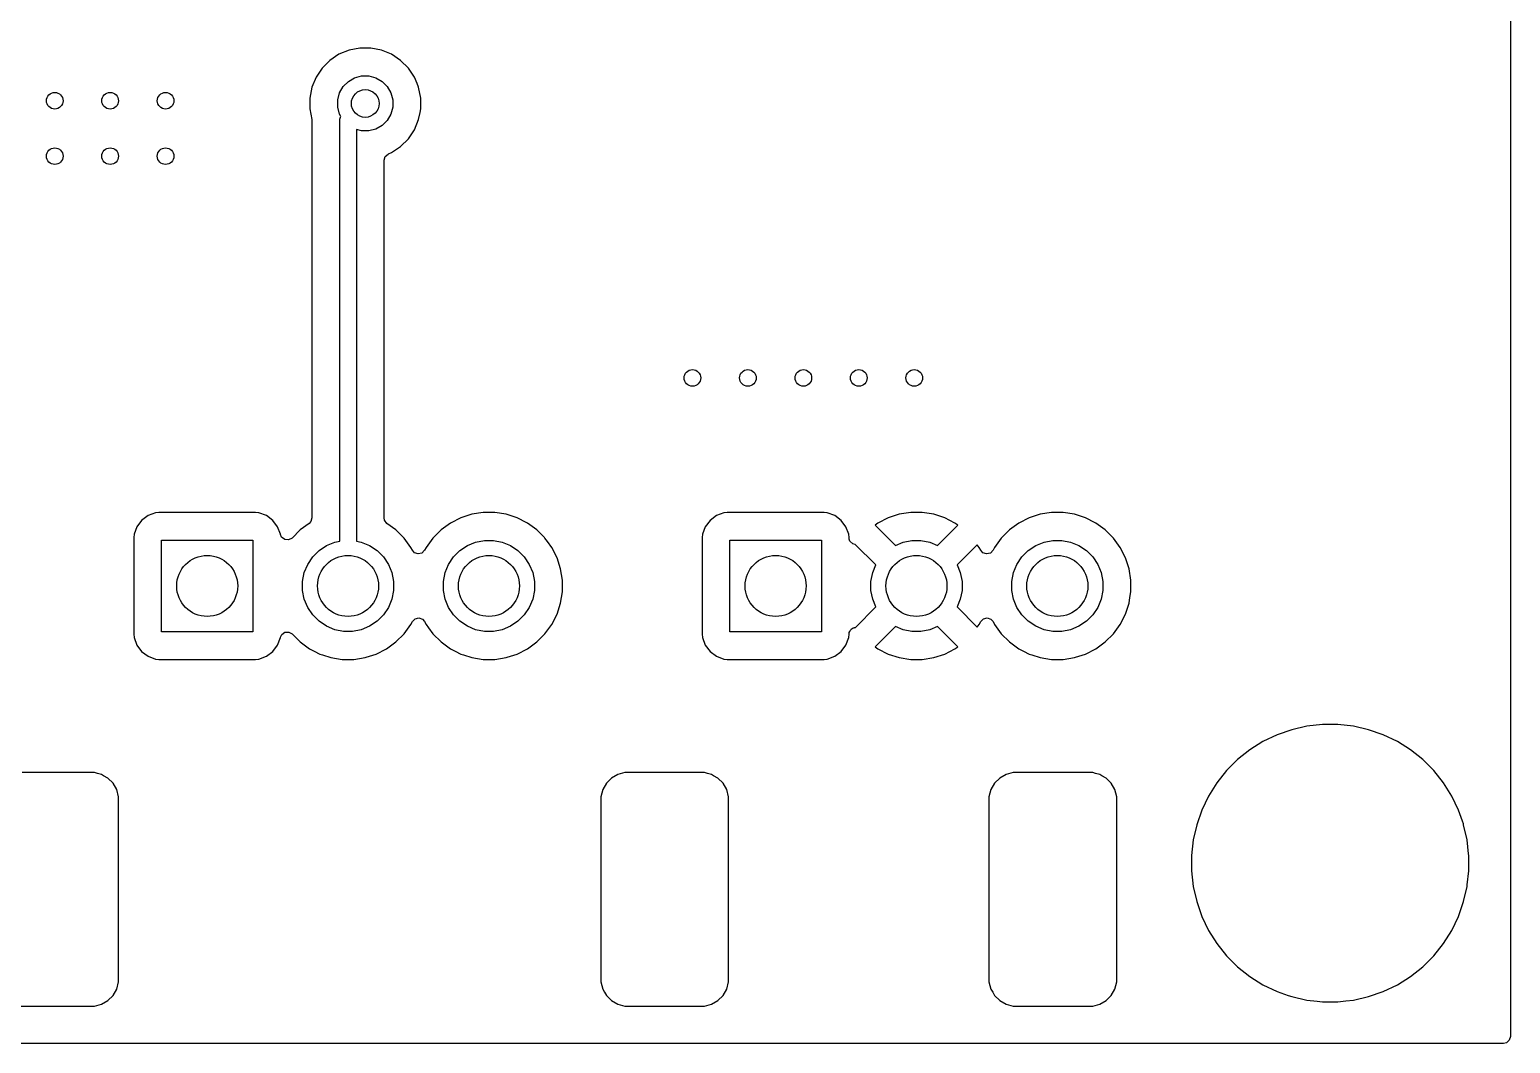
# Model space of a CAD drawing. Extents: x 103 to 241, y -131 to -73.
# Drawn here: x 214.55 to 241.25, y -131.5 to -113.22 of the extents above; entities that cross this region are included whole.
import ezdxf

# ---------------------------------------------------------------- set-up
doc = ezdxf.new("R2010")
doc.units = 0
doc.layers.add('BLACK', color=7, linetype='CONTINUOUS')

msp = doc.modelspace()

# ---------------------------------------------------------------- linework, layer by layer
at = {"layer": 'BLACK', "linetype": 'CONTINUOUS'}
for p, q in [((241.2495, -73.1245), (241.2495, -131.3755)), ((220.126079, -113.663371), (219.962218, -113.77286)), ((220.126092, -113.663364), (220.126079, -113.663371)), ((220.30816, -113.58795), (220.126092, -113.663364)), ((220.30817, -113.587947), (220.30816, -113.58795)), ((220.501457, -113.5495), (220.30817, -113.587947)), ((220.501459, -113.5495), (220.501457, -113.5495)), ((220.698541, -113.5495), (220.501459, -113.5495)), ((220.698543, -113.5495), (220.698541, -113.5495)), ((220.891829, -113.587947), (220.698543, -113.5495)), ((220.891839, -113.58795), (220.891829, -113.587947)), ((221.073907, -113.663364), (220.891839, -113.58795)), ((221.07392, -113.663371), (221.073907, -113.663364)), ((221.237781, -113.77286), (221.07392, -113.663371)), ((219.82286, -113.912218), (219.713371, -114.076079)), ((219.822863, -113.912214), (219.82286, -113.912218)), ((219.962214, -113.772863), (219.822863, -113.912214)), ((219.962218, -113.77286), (219.962214, -113.772863)), ((221.237785, -113.772863), (221.237781, -113.77286)), ((221.377136, -113.912214), (221.237785, -113.772863)), ((221.377139, -113.912218), (221.377136, -113.912214)), ((221.486628, -114.076079), (221.377139, -113.912218)), ((219.637947, -114.25817), (219.5995, -114.451456)), ((219.63795, -114.25816), (219.637947, -114.25817)), ((219.713364, -114.076092), (219.63795, -114.25816)), ((219.713371, -114.076079), (219.713364, -114.076092)), ((220.13806, -114.358658), (220.203323, -114.245619)), ((220.203323, -114.245619), (220.295619, -114.153323)), ((220.295619, -114.153323), (220.408658, -114.08806)), ((220.408658, -114.08806), (220.534737, -114.054278)), ((220.534737, -114.054278), (220.665263, -114.054278)), ((220.665263, -114.054278), (220.791342, -114.08806)), ((220.791342, -114.08806), (220.904381, -114.153323)), ((220.904381, -114.153323), (220.996677, -114.245619)), ((220.996677, -114.245619), (221.06194, -114.358658)), ((221.486635, -114.076092), (221.486628, -114.076079)), ((221.533355, -114.188886), (221.486635, -114.076092)), ((221.562051, -114.258165), (221.533355, -114.188886)), ((221.562051, -114.258169), (221.562051, -114.258165)), ((221.562052, -114.25817), (221.562051, -114.258169)), ((221.6005, -114.451456), (221.562052, -114.25817)), ((219.5995, -114.451456), (219.5995, -114.451459)), ((219.5995, -114.451459), (219.5995, -114.648541)), ((220.104278, -114.484737), (220.13806, -114.358658)), ((220.104278, -114.615263), (220.104278, -114.484737)), ((221.06194, -114.358658), (221.095722, -114.484737)), ((221.095722, -114.484737), (221.095722, -114.615263)), ((221.6005, -114.648543), (221.6005, -114.451456)), ((219.5995, -114.648543), (219.599499, -114.648543)), ((219.599499, -114.648543), (219.637117, -114.837654)), ((219.5995, -114.648541), (219.5995, -114.648543)), ((220.13806, -114.741342), (220.104278, -114.615263)), ((220.162427, -114.783548), (220.13806, -114.741342)), ((220.142882, -114.830736), (220.156677, -114.797433)), ((220.156677, -114.797433), (220.162427, -114.783548)), ((221.06194, -114.741342), (220.996677, -114.854381)), ((221.095722, -114.615263), (221.06194, -114.741342)), ((221.562051, -114.841835), (221.588053, -114.711116)), ((221.588053, -114.711116), (221.6005, -114.648543)), ((219.637117, -114.837654), (219.6395, -114.861846)), ((219.6395, -114.861846), (219.6395, -122.021025)), ((220.14, -114.86), (220.142882, -114.830736)), ((220.14, -122.442724), (220.14, -114.86)), ((220.534737, -115.045722), (220.44, -115.020337)), ((220.44, -115.020337), (220.44, -122.442724)), ((220.665263, -115.045722), (220.534737, -115.045722)), ((220.791342, -115.01194), (220.665263, -115.045722)), ((220.904381, -114.946677), (220.791342, -115.01194)), ((220.996677, -114.854381), (220.904381, -114.946677)), ((221.377139, -115.187782), (221.486632, -115.023914)), ((221.486632, -115.023914), (221.562051, -114.841835)), ((221.073914, -115.436632), (221.237782, -115.327139)), ((221.237782, -115.327139), (221.377139, -115.187782)), ((220.9405, -115.574747), (220.960185, -115.507708)), ((220.9405, -122.021025), (220.9405, -115.574747)), ((220.960185, -115.507708), (221.012989, -115.461953)), ((221.012989, -115.461953), (221.017007, -115.460202)), ((221.017007, -115.460202), (221.073914, -115.436632)), ((216.682664, -121.981206), (216.567455, -122.067452)), ((216.682671, -121.981202), (216.682664, -121.981206)), ((216.817516, -121.930908), (216.682671, -121.981202)), ((216.877123, -121.924501), (216.817516, -121.930908)), ((216.877129, -121.9245), (216.877123, -121.924501)), ((218.622864, -121.9245), (216.877129, -121.9245)), ((218.622873, -121.9245), (218.622864, -121.9245)), ((218.622881, -121.9245), (218.622873, -121.9245)), ((218.622883, -121.924501), (218.622881, -121.9245)), ((218.682483, -121.930908), (218.622883, -121.924501)), ((218.817328, -121.981202), (218.682482, -121.930908)), ((218.682482, -121.930908), (218.682483, -121.930908)), ((218.817335, -121.981206), (218.817328, -121.981202)), ((218.932544, -122.067452), (218.817335, -121.981206)), ((219.6395, -122.021025), (219.619815, -122.088064)), ((220.948949, -122.066012), (220.9405, -122.021025)), ((222.321179, -122.021612), (222.135285, -122.11633)), ((222.51961, -121.957137), (222.321179, -122.021612)), ((222.725676, -121.9245), (222.51961, -121.957137)), ((222.725681, -121.9245), (222.725676, -121.9245)), ((222.934319, -121.9245), (222.725681, -121.9245)), ((222.934324, -121.9245), (222.934319, -121.9245)), ((223.140389, -121.957137), (222.934324, -121.9245)), ((223.33882, -122.021612), (223.140389, -121.957137)), ((223.514047, -122.110895), (223.33882, -122.021612)), ((226.932664, -121.981206), (226.817455, -122.067452)), ((226.932671, -121.981202), (226.932664, -121.981206)), ((227.067516, -121.930908), (226.932671, -121.981202)), ((227.127123, -121.924501), (227.067516, -121.930908)), ((227.127129, -121.9245), (227.127123, -121.924501)), ((228.872864, -121.9245), (227.127129, -121.9245)), ((228.872873, -121.9245), (228.872864, -121.9245)), ((228.872881, -121.9245), (228.872873, -121.9245)), ((228.872883, -121.924501), (228.872881, -121.9245)), ((228.932483, -121.930908), (228.872883, -121.924501)), ((229.067328, -121.981202), (228.932482, -121.930908)), ((228.932482, -121.930908), (228.932483, -121.930908)), ((229.067335, -121.981206), (229.067328, -121.981202)), ((229.182544, -122.067452), (229.067335, -121.981206)), ((230.031372, -122.022075), (229.845552, -122.116757)), ((230.229727, -121.957626), (230.031372, -122.022075)), ((230.435721, -121.925), (230.229727, -121.957626)), ((230.644279, -121.925), (230.435721, -121.925)), ((230.850272, -121.957626), (230.644279, -121.925)), ((231.048627, -122.022075), (230.850272, -121.957626)), ((231.234451, -122.116759), (231.048627, -122.022075)), ((232.571179, -122.021612), (232.385285, -122.11633)), ((232.76961, -121.957137), (232.571179, -122.021612)), ((232.975676, -121.9245), (232.76961, -121.957137)), ((232.975681, -121.9245), (232.975676, -121.9245)), ((233.184319, -121.9245), (232.975681, -121.9245)), ((233.184324, -121.9245), (233.184319, -121.9245)), ((233.390389, -121.957137), (233.184324, -121.9245)), ((233.58882, -122.021612), (233.390389, -121.957137)), ((233.764047, -122.110895), (233.58882, -122.021612)), ((216.481202, -122.182671), (216.430908, -122.317517)), ((216.481206, -122.182664), (216.481202, -122.182671)), ((216.567452, -122.067455), (216.481206, -122.182664)), ((216.567455, -122.067452), (216.567452, -122.067455)), ((218.932547, -122.067455), (218.932544, -122.067452)), ((219.018793, -122.182664), (218.932547, -122.067455)), ((219.018797, -122.182671), (219.018793, -122.182664)), ((219.069092, -122.31752), (219.018797, -122.182671)), ((219.426496, -122.238964), (219.279426, -122.386034)), ((219.588386, -122.121343), (219.426496, -122.238964)), ((219.619815, -122.088064), (219.588386, -122.121343)), ((220.991614, -122.121343), (220.948949, -122.066012)), ((221.153505, -122.238965), (220.991614, -122.121343)), ((221.301035, -122.386495), (221.153505, -122.238965)), ((221.966493, -122.238966), (221.818966, -122.386493)), ((222.135285, -122.11633), (221.966493, -122.238966)), ((223.524714, -122.11633), (223.514047, -122.110895)), ((223.693505, -122.238965), (223.524714, -122.11633)), ((223.831675, -122.377135), (223.693505, -122.238965)), ((226.731202, -122.182671), (226.680908, -122.317517)), ((226.731206, -122.182664), (226.731202, -122.182671)), ((226.817452, -122.067455), (226.731206, -122.182664)), ((226.817455, -122.067452), (226.817452, -122.067455)), ((229.182547, -122.067455), (229.182544, -122.067452)), ((229.268793, -122.182664), (229.182547, -122.067455)), ((229.268795, -122.182668), (229.268793, -122.182664)), ((229.268796, -122.182669), (229.268795, -122.182668)), ((229.319091, -122.317517), (229.268796, -122.182669)), ((229.845552, -122.116757), (229.79618, -122.152627)), ((229.79618, -122.152627), (230.161613, -122.518059)), ((230.918386, -122.518059), (231.283819, -122.152627)), ((231.283819, -122.152627), (231.234451, -122.116759)), ((232.216493, -122.238966), (232.068966, -122.386493)), ((232.385285, -122.11633), (232.216493, -122.238966)), ((233.774714, -122.11633), (233.764047, -122.110895)), ((233.943505, -122.238965), (233.774714, -122.11633)), ((234.091035, -122.386495), (233.943505, -122.238965)), ((216.424501, -122.377116), (216.4245, -122.377135)), ((216.4245, -122.377135), (216.4245, -124.12287)), ((216.430908, -122.317517), (216.424501, -122.377116)), ((216.925, -124.075), (216.925, -122.425)), ((216.925, -122.425), (218.575, -122.425)), ((218.575, -122.425), (218.575, -124.075)), ((219.070876, -122.325068), (219.069092, -122.31752)), ((219.073515, -122.324444), (219.070876, -122.325068)), ((219.092478, -122.372662), (219.073515, -122.324444)), ((219.148411, -122.414534), (219.092478, -122.372662)), ((219.218103, -122.419518), (219.148411, -122.414534)), ((219.279426, -122.386034), (219.218103, -122.419518)), ((219.766626, -122.612266), (219.901098, -122.522415)), ((219.901098, -122.522415), (220.050515, -122.460524)), ((220.050515, -122.460524), (220.14, -122.442724)), ((220.44, -122.442724), (220.529485, -122.460524)), ((220.529485, -122.460524), (220.678902, -122.522415)), ((220.678902, -122.522415), (220.813374, -122.612266)), ((221.42367, -122.555286), (221.301035, -122.386495)), ((221.42381, -122.555561), (221.42367, -122.555286)), ((221.449515, -122.60601), (221.42381, -122.555561)), ((221.69633, -122.555285), (221.670485, -122.60601)), ((221.818966, -122.386493), (221.69633, -122.555285)), ((222.306626, -122.612266), (222.441098, -122.522415)), ((222.441098, -122.522415), (222.590515, -122.460524)), ((222.590515, -122.460524), (222.749136, -122.428973)), ((222.749136, -122.428973), (222.910864, -122.428973)), ((222.910864, -122.428973), (223.069485, -122.460524)), ((223.069485, -122.460524), (223.218902, -122.522415)), ((223.218902, -122.522415), (223.353374, -122.612266)), ((223.841035, -122.386495), (223.831675, -122.377135)), ((223.841039, -122.386501), (223.841035, -122.386495)), ((223.88477, -122.446689), (223.841039, -122.386501)), ((223.88477, -122.446691), (223.88477, -122.446689)), ((223.96367, -122.555286), (223.88477, -122.446691)), ((223.96381, -122.555561), (223.96367, -122.555286)), ((224.058387, -122.741179), (223.96381, -122.555561)), ((226.674501, -122.377116), (226.6745, -122.377135)), ((226.6745, -122.377135), (226.6745, -124.12287)), ((226.680908, -122.317517), (226.674501, -122.377116)), ((227.175, -124.075), (227.175, -122.425)), ((227.175, -122.425), (228.825, -122.425)), ((228.825, -122.425), (228.825, -124.075)), ((229.325499, -122.377128), (229.319091, -122.317517)), ((229.325499, -122.395402), (229.325499, -122.377128)), ((229.328687, -122.40919), (229.325499, -122.395402)), ((229.341093, -122.441456), (229.328687, -122.40919)), ((229.390849, -122.490508), (229.341093, -122.441456)), ((229.436557, -122.50011), (229.390849, -122.490508)), ((229.808059, -122.871612), (229.436557, -122.50011)), ((230.161613, -122.518059), (230.300515, -122.460524)), ((230.300515, -122.460524), (230.459136, -122.428973)), ((230.459136, -122.428973), (230.620864, -122.428973)), ((230.620864, -122.428973), (230.779485, -122.460524)), ((230.779485, -122.460524), (230.918386, -122.518059)), ((231.637371, -122.506179), (231.271939, -122.87161)), ((231.637372, -122.50618), (231.637371, -122.506179)), ((231.673236, -122.555543), (231.637372, -122.50618)), ((231.673247, -122.555561), (231.673236, -122.555543)), ((231.699233, -122.606561), (231.673247, -122.555561)), ((231.946328, -122.555288), (231.920202, -122.606563)), ((232.068966, -122.386493), (231.946328, -122.555288)), ((232.556626, -122.612266), (232.691098, -122.522415)), ((232.691098, -122.522415), (232.840515, -122.460524)), ((232.840515, -122.460524), (232.999136, -122.428973)), ((232.999136, -122.428973), (233.160864, -122.428973)), ((233.160864, -122.428973), (233.319485, -122.460524)), ((233.319485, -122.460524), (233.468902, -122.522415)), ((233.468902, -122.522415), (233.603374, -122.612266)), ((234.21367, -122.555286), (234.091035, -122.386495)), ((234.21381, -122.555561), (234.21367, -122.555286)), ((234.308387, -122.741179), (234.21381, -122.555561)), ((219.562415, -122.861098), (219.652266, -122.726626)), ((219.652266, -122.726626), (219.766626, -122.612266)), ((220.813374, -122.612266), (220.927734, -122.726626)), ((220.927734, -122.726626), (221.017585, -122.861098)), ((221.488555, -122.651064), (221.449515, -122.60601)), ((221.55469, -122.673601), (221.488555, -122.651064)), ((221.62251, -122.656806), (221.55469, -122.673601)), ((221.670485, -122.60601), (221.62251, -122.656806)), ((222.102415, -122.861098), (222.192266, -122.726626)), ((222.192266, -122.726626), (222.306626, -122.612266)), ((223.353374, -122.612266), (223.467734, -122.726626)), ((223.467734, -122.726626), (223.557585, -122.861098)), ((224.122862, -122.93961), (224.058387, -122.741179)), ((231.738272, -122.651615), (231.699233, -122.606561)), ((231.804406, -122.674153), (231.738272, -122.651615)), ((231.872227, -122.657358), (231.804406, -122.674153)), ((231.920202, -122.606563), (231.872227, -122.657358)), ((232.352415, -122.861098), (232.442266, -122.726626)), ((232.442266, -122.726626), (232.556626, -122.612266)), ((233.603374, -122.612266), (233.717734, -122.726626)), ((233.717734, -122.726626), (233.807585, -122.861098)), ((234.372862, -122.93961), (234.308387, -122.741179)), ((219.468973, -123.169136), (219.500524, -123.010515)), ((219.500524, -123.010515), (219.562415, -122.861098)), ((221.017585, -122.861098), (221.079476, -123.010515)), ((221.079476, -123.010515), (221.111027, -123.169136)), ((222.008973, -123.169136), (222.040524, -123.010515)), ((222.040524, -123.010515), (222.102415, -122.861098)), ((223.557585, -122.861098), (223.619476, -123.010515)), ((223.619476, -123.010515), (223.651027, -123.169136)), ((224.1555, -123.145675), (224.122862, -122.93961)), ((229.718973, -123.169136), (229.750524, -123.010515)), ((229.750524, -123.010515), (229.808059, -122.871612)), ((231.271939, -122.87161), (231.329476, -123.010515)), ((231.329476, -123.010515), (231.361027, -123.169136)), ((232.258973, -123.169136), (232.290524, -123.010515)), ((232.290524, -123.010515), (232.352415, -122.861098)), ((233.807585, -122.861098), (233.869476, -123.010515)), ((233.869476, -123.010515), (233.901027, -123.169136)), ((234.4055, -123.145675), (234.372862, -122.93961)), ((219.468973, -123.330864), (219.468973, -123.169136)), ((219.500524, -123.489485), (219.468973, -123.330864)), ((221.111027, -123.330864), (221.079476, -123.489485)), ((221.111027, -123.169136), (221.111027, -123.330864)), ((222.008973, -123.330864), (222.008973, -123.169136)), ((222.040524, -123.489485), (222.008973, -123.330864)), ((223.651027, -123.330864), (223.619476, -123.489485)), ((223.651027, -123.169136), (223.651027, -123.330864)), ((224.139191, -123.457292), (224.1555, -123.354324)), ((224.1555, -123.354324), (224.1555, -123.145675)), ((229.718973, -123.330864), (229.718973, -123.169136)), ((229.750524, -123.489485), (229.718973, -123.330864)), ((231.361027, -123.330864), (231.329476, -123.489485)), ((231.361027, -123.169136), (231.361027, -123.330864)), ((232.258973, -123.330864), (232.258973, -123.169136)), ((232.290524, -123.489485), (232.258973, -123.330864)), ((233.901027, -123.330864), (233.869476, -123.489485)), ((233.901027, -123.169136), (233.901027, -123.330864)), ((234.389191, -123.457292), (234.4055, -123.354324)), ((234.4055, -123.354324), (234.4055, -123.145675)), ((219.562415, -123.638902), (219.500524, -123.489485)), ((221.079476, -123.489485), (221.017585, -123.638902)), ((222.102415, -123.638902), (222.040524, -123.489485)), ((223.619476, -123.489485), (223.557585, -123.638902)), ((224.058389, -123.758816), (224.122862, -123.560389)), ((224.122862, -123.560389), (224.139191, -123.457292)), ((229.438073, -123.998373), (229.808059, -123.628386)), ((229.808059, -123.628386), (229.750524, -123.489485)), ((231.329476, -123.489485), (231.27194, -123.628387)), ((231.27194, -123.628387), (231.637371, -123.993818)), ((232.352415, -123.638902), (232.290524, -123.489485)), ((233.869476, -123.489485), (233.807585, -123.638902)), ((234.308389, -123.758816), (234.372862, -123.560389)), ((234.372862, -123.560389), (234.389191, -123.457292)), ((219.652266, -123.773374), (219.562415, -123.638902)), ((219.766626, -123.887734), (219.652266, -123.773374)), ((219.901098, -123.977585), (219.766626, -123.887734)), ((220.813374, -123.887734), (220.678902, -123.977585)), ((220.927734, -123.773374), (220.813374, -123.887734)), ((221.017585, -123.638902), (220.927734, -123.773374)), ((221.42367, -123.944714), (221.449515, -123.89399)), ((221.449515, -123.89399), (221.497489, -123.843194)), ((221.497489, -123.843194), (221.56531, -123.826398)), ((221.56531, -123.826398), (221.631445, -123.848935)), ((221.631445, -123.848935), (221.670485, -123.89399)), ((221.670485, -123.89399), (221.696328, -123.944712)), ((222.192266, -123.773374), (222.102415, -123.638902)), ((222.306626, -123.887734), (222.192266, -123.773374)), ((222.441098, -123.977585), (222.306626, -123.887734)), ((223.353374, -123.887734), (223.218902, -123.977585)), ((223.467734, -123.773374), (223.353374, -123.887734)), ((223.557585, -123.638902), (223.467734, -123.773374)), ((223.96367, -123.944714), (224.058389, -123.758816)), ((231.673242, -123.944448), (231.699233, -123.893438)), ((231.699233, -123.893438), (231.747206, -123.842642)), ((231.747206, -123.842642), (231.815027, -123.825846)), ((231.815027, -123.825846), (231.881162, -123.848383)), ((231.881162, -123.848383), (231.920203, -123.893437)), ((231.920203, -123.893437), (231.94633, -123.944714)), ((232.442266, -123.773374), (232.352415, -123.638902)), ((232.556626, -123.887734), (232.442266, -123.773374)), ((232.691098, -123.977585), (232.556626, -123.887734)), ((233.603374, -123.887734), (233.468902, -123.977585)), ((233.717734, -123.773374), (233.603374, -123.887734)), ((233.807585, -123.638902), (233.717734, -123.773374)), ((234.21367, -123.944714), (234.308389, -123.758816)), ((216.4245, -124.12287), (216.424501, -124.122876)), ((216.424501, -124.122876), (216.430908, -124.182483)), ((218.575, -124.075), (216.925, -124.075)), ((219.073757, -124.175619), (219.095147, -124.123896)), ((219.095147, -124.123896), (219.152517, -124.084014)), ((219.152517, -124.084014), (219.22234, -124.08148)), ((219.22234, -124.08148), (219.279425, -124.113965)), ((219.279425, -124.113965), (219.426495, -124.261035)), ((220.050515, -124.039476), (219.901098, -123.977585)), ((220.209136, -124.071027), (220.050515, -124.039476)), ((220.370864, -124.071027), (220.209136, -124.071027)), ((220.529485, -124.039476), (220.370864, -124.071027)), ((220.678902, -123.977585), (220.529485, -124.039476)), ((221.153505, -124.261035), (221.301035, -124.113505)), ((221.301035, -124.113505), (221.42367, -123.944714)), ((221.696328, -123.944712), (221.73884, -124.003224)), ((221.73884, -124.003224), (221.818965, -124.113505)), ((221.818965, -124.113505), (221.966495, -124.261035)), ((222.590515, -124.039476), (222.441098, -123.977585)), ((222.749136, -124.071027), (222.590515, -124.039476)), ((222.910864, -124.071027), (222.749136, -124.071027)), ((223.069485, -124.039476), (222.910864, -124.071027)), ((223.218902, -123.977585), (223.069485, -124.039476)), ((223.693505, -124.261035), (223.841035, -124.113505)), ((223.841035, -124.113505), (223.96367, -123.944714)), ((226.6745, -124.12287), (226.674501, -124.122876)), ((226.674501, -124.122876), (226.680908, -124.182483)), ((228.825, -124.075), (227.175, -124.075)), ((229.319091, -124.182483), (229.3255, -124.122873)), ((229.325499, -124.104587), (229.328686, -124.090809)), ((229.3255, -124.122873), (229.325499, -124.104587)), ((229.328686, -124.090809), (229.339163, -124.072201)), ((229.339163, -124.072201), (229.345175, -124.051718)), ((229.345175, -124.051718), (229.355961, -124.042368)), ((229.355961, -124.042368), (229.362967, -124.029927)), ((229.362967, -124.029927), (229.381839, -124.019938)), ((229.381839, -124.019938), (229.397972, -124.005956)), ((229.397972, -124.005956), (229.413421, -124.003224)), ((229.413421, -124.003224), (229.424721, -123.997244)), ((229.424721, -123.997244), (229.438073, -123.998373)), ((230.161611, -123.981939), (229.796179, -124.347371)), ((230.300515, -124.039476), (230.161611, -123.981939)), ((230.459136, -124.071027), (230.300515, -124.039476)), ((230.620864, -124.071027), (230.459136, -124.071027)), ((230.779485, -124.039476), (230.620864, -124.071027)), ((230.918387, -123.98194), (230.779485, -124.039476)), ((231.283818, -124.347371), (230.918387, -123.98194)), ((231.637371, -123.993818), (231.637372, -123.993818)), ((231.637372, -123.993818), (231.673242, -123.944449)), ((231.673242, -123.944449), (231.673242, -123.944448)), ((231.94633, -123.944714), (232.068965, -124.113505)), ((232.068965, -124.113505), (232.216495, -124.261035)), ((232.840515, -124.039476), (232.691098, -123.977585)), ((232.999136, -124.071027), (232.840515, -124.039476)), ((233.160864, -124.071027), (232.999136, -124.071027)), ((233.319485, -124.039476), (233.160864, -124.071027)), ((233.468902, -123.977585), (233.319485, -124.039476)), ((233.943505, -124.261035), (234.091035, -124.113505)), ((234.091035, -124.113505), (234.21367, -123.944714)), ((216.430908, -124.182483), (216.481202, -124.317328)), ((216.481202, -124.317328), (216.481206, -124.317335)), ((216.481206, -124.317335), (216.567452, -124.432544)), ((218.932546, -124.432546), (219.018796, -124.317331)), ((219.018796, -124.317331), (219.069091, -124.182483)), ((219.069091, -124.182481), (219.070874, -124.174938)), ((219.069091, -124.182483), (219.069091, -124.182481)), ((219.070874, -124.174938), (219.073757, -124.175619)), ((219.426495, -124.261035), (219.595286, -124.38367)), ((219.595286, -124.38367), (219.681394, -124.427544)), ((219.681394, -124.427544), (219.781179, -124.478387)), ((220.798816, -124.478389), (220.984714, -124.38367)), ((220.984714, -124.38367), (221.153505, -124.261035)), ((221.966495, -124.261035), (222.135286, -124.38367)), ((222.135286, -124.38367), (222.221394, -124.427544)), ((222.221394, -124.427544), (222.321179, -124.478387)), ((223.338816, -124.478389), (223.524714, -124.38367)), ((223.524714, -124.38367), (223.693505, -124.261035)), ((226.680908, -124.182483), (226.731202, -124.317328)), ((226.731202, -124.317328), (226.731206, -124.317335)), ((226.731206, -124.317335), (226.817452, -124.432544)), ((229.182546, -124.432546), (229.268796, -124.317331)), ((229.268796, -124.317331), (229.319091, -124.182483)), ((229.796179, -124.347371), (229.79618, -124.347372)), ((229.79618, -124.347372), (229.845543, -124.383236)), ((229.845543, -124.383236), (229.845556, -124.383244)), ((229.845556, -124.383244), (230.031372, -124.477924)), ((231.048627, -124.477924), (231.234451, -124.38324)), ((231.234451, -124.38324), (231.283818, -124.347372)), ((231.283818, -124.347372), (231.283818, -124.347371)), ((232.216495, -124.261035), (232.385286, -124.38367)), ((232.385286, -124.38367), (232.471394, -124.427544)), ((232.471394, -124.427544), (232.571179, -124.478387)), ((233.588816, -124.478389), (233.774714, -124.38367)), ((233.774714, -124.38367), (233.943505, -124.261035)), ((216.567452, -124.432544), (216.567455, -124.432547)), ((216.567455, -124.432547), (216.682664, -124.518793)), ((216.682664, -124.518793), (216.682671, -124.518797)), ((216.682671, -124.518797), (216.817517, -124.569091)), ((216.817517, -124.569091), (216.817516, -124.569091)), ((216.817516, -124.569091), (216.824444, -124.569835)), ((216.824444, -124.569835), (216.877127, -124.5755)), ((216.877127, -124.5755), (218.622872, -124.575499)), ((218.622872, -124.575499), (218.682483, -124.569091)), ((218.682483, -124.569091), (218.817331, -124.518796)), ((218.817331, -124.518796), (218.932546, -124.432546)), ((219.781179, -124.478387), (219.781181, -124.478387)), ((219.781181, -124.478387), (219.781184, -124.478389)), ((219.781184, -124.478389), (219.829901, -124.494218)), ((219.829901, -124.494218), (219.97961, -124.542862)), ((219.97961, -124.542862), (220.185676, -124.5755)), ((220.185676, -124.5755), (220.185681, -124.5755)), ((220.185681, -124.5755), (220.394324, -124.5755)), ((220.394324, -124.5755), (220.600389, -124.542862)), ((220.600389, -124.542862), (220.617282, -124.537373)), ((220.617282, -124.537373), (220.798816, -124.478389)), ((222.321179, -124.478387), (222.321181, -124.478387)), ((222.321181, -124.478387), (222.321184, -124.478389)), ((222.321184, -124.478389), (222.369901, -124.494218)), ((222.369901, -124.494218), (222.51961, -124.542862)), ((222.51961, -124.542862), (222.725676, -124.5755)), ((222.725676, -124.5755), (222.725681, -124.5755)), ((222.725681, -124.5755), (222.934324, -124.5755)), ((222.934324, -124.5755), (223.140389, -124.542862)), ((223.140389, -124.542862), (223.157282, -124.537373)), ((223.157282, -124.537373), (223.338816, -124.478389)), ((226.817452, -124.432544), (226.817455, -124.432547)), ((226.817455, -124.432547), (226.932664, -124.518793)), ((226.932664, -124.518793), (226.932671, -124.518797)), ((226.932671, -124.518797), (227.067517, -124.569091)), ((227.067517, -124.569091), (227.067516, -124.569091)), ((227.067516, -124.569091), (227.074444, -124.569835)), ((227.074444, -124.569835), (227.127127, -124.5755)), ((227.127127, -124.5755), (228.872872, -124.575499)), ((228.872872, -124.575499), (228.932483, -124.569091)), ((228.932483, -124.569091), (229.067331, -124.518796)), ((229.067331, -124.518796), (229.182546, -124.432546)), ((230.031372, -124.477924), (230.229727, -124.542373)), ((230.229727, -124.542373), (230.435721, -124.575)), ((230.435721, -124.575), (230.644279, -124.575)), ((230.644279, -124.575), (230.850272, -124.542373)), ((230.850272, -124.542373), (231.048627, -124.477924)), ((232.571179, -124.478387), (232.571181, -124.478387)), ((232.571181, -124.478387), (232.571184, -124.478389)), ((232.571184, -124.478389), (232.619901, -124.494218)), ((232.619901, -124.494218), (232.76961, -124.542862)), ((232.76961, -124.542862), (232.975676, -124.5755)), ((232.975676, -124.5755), (232.975681, -124.5755)), ((232.975681, -124.5755), (233.184324, -124.5755)), ((233.184324, -124.5755), (233.390389, -124.542862)), ((233.390389, -124.542862), (233.407282, -124.537373)), ((233.407282, -124.537373), (233.588816, -124.478389)), ((237.859568, -125.7495), (237.580505, -125.780942)), ((237.859575, -125.7495), (237.859568, -125.7495)), ((238.140425, -125.7495), (237.859575, -125.7495)), ((238.140431, -125.7495), (238.140425, -125.7495)), ((238.419494, -125.780942), (238.140431, -125.7495)), ((237.041588, -125.9362), (236.788557, -126.058053)), ((237.30667, -125.843443), (237.041588, -125.9362)), ((237.306682, -125.843439), (237.30667, -125.843443)), ((237.580487, -125.780945), (237.306682, -125.843439)), ((237.580505, -125.780942), (237.580487, -125.780945)), ((238.419512, -125.780945), (238.419494, -125.780942)), ((238.693317, -125.843439), (238.419512, -125.780945)), ((238.693329, -125.843443), (238.693317, -125.843439)), ((238.958411, -125.9362), (238.693329, -125.843443)), ((239.211442, -126.058053), (238.958411, -125.9362)), ((236.550753, -126.207476), (236.331175, -126.382583)), ((236.788557, -126.058053), (236.550753, -126.207476)), ((239.211445, -126.058055), (239.211442, -126.058053)), ((239.449248, -126.207477), (239.211445, -126.058055)), ((239.668825, -126.382584), (239.449248, -126.207477)), ((236.331175, -126.382583), (236.132583, -126.581175)), ((239.867416, -126.581175), (239.668825, -126.382584)), ((215.717892, -126.6165), (214.413892, -126.6165)), ((215.77091, -126.630706), (215.717892, -126.6165)), ((215.845187, -126.650608), (215.77091, -126.630706)), ((215.88176, -126.671724), (215.845187, -126.650608)), ((215.959314, -126.7165), (215.88176, -126.671724)), ((216.0525, -126.809686), (215.959314, -126.7165)), ((216.118392, -126.923814), (216.0525, -126.809686)), ((224.9475, -126.809686), (224.881608, -126.923812)), ((224.947502, -126.809683), (224.9475, -126.809686)), ((225.040683, -126.716502), (224.947502, -126.809683)), ((225.040686, -126.7165), (225.040683, -126.716502)), ((225.154812, -126.650608), (225.040686, -126.7165)), ((225.282108, -126.6165), (225.154812, -126.650608)), ((225.413892, -126.6165), (225.282108, -126.6165)), ((226.717892, -126.6165), (225.413892, -126.6165)), ((226.77091, -126.630706), (226.717892, -126.6165)), ((226.845187, -126.650608), (226.77091, -126.630706)), ((226.88176, -126.671724), (226.845187, -126.650608)), ((226.959314, -126.7165), (226.88176, -126.671724)), ((227.0525, -126.809686), (226.959314, -126.7165)), ((227.118392, -126.923814), (227.0525, -126.809686)), ((231.9475, -126.809686), (231.881608, -126.923812)), ((231.947502, -126.809683), (231.9475, -126.809686)), ((232.040683, -126.716502), (231.947502, -126.809683)), ((232.040686, -126.7165), (232.040683, -126.716502)), ((232.154812, -126.650608), (232.040686, -126.7165)), ((232.282108, -126.6165), (232.154812, -126.650608)), ((232.413892, -126.6165), (232.282108, -126.6165)), ((233.717892, -126.6165), (232.413892, -126.6165)), ((233.77091, -126.630706), (233.717892, -126.6165)), ((233.845187, -126.650608), (233.77091, -126.630706)), ((233.88176, -126.671724), (233.845187, -126.650608)), ((233.959314, -126.7165), (233.88176, -126.671724)), ((234.0525, -126.809686), (233.959314, -126.7165)), ((234.118392, -126.923814), (234.0525, -126.809686)), ((235.957476, -126.800753), (235.808053, -127.038557)), ((236.132583, -126.581175), (235.957476, -126.800753)), ((240.042523, -126.800752), (239.867416, -126.581175)), ((240.191945, -127.038555), (240.042523, -126.800752)), ((216.1525, -127.051108), (216.118392, -126.923814)), ((216.1525, -130.391892), (216.1525, -127.051108)), ((224.881608, -126.923812), (224.8475, -127.051108)), ((224.8475, -127.051108), (224.8475, -130.391891)), ((227.1525, -127.051108), (227.118392, -126.923814)), ((227.1525, -130.391892), (227.1525, -127.051108)), ((231.881608, -126.923812), (231.8475, -127.051108)), ((231.8475, -127.051108), (231.8475, -130.391891)), ((234.1525, -127.051108), (234.118392, -126.923814)), ((234.1525, -128.109568), (234.1525, -127.051108)), ((235.808053, -127.038557), (235.6862, -127.291588)), ((240.313801, -127.291592), (240.191945, -127.038555)), ((235.6862, -127.291588), (235.593443, -127.55667)), ((240.383465, -127.49068), (240.313801, -127.291592)), ((235.593439, -127.556682), (235.530945, -127.830487)), ((235.593443, -127.55667), (235.593439, -127.556682)), ((240.401278, -127.541588), (240.383465, -127.49068)), ((240.40656, -127.556682), (240.401278, -127.541588)), ((240.469055, -127.830491), (240.40656, -127.556682)), ((235.530942, -127.830505), (235.4995, -128.109568)), ((235.530945, -127.830487), (235.530942, -127.830505)), ((240.497224, -128.080505), (240.469055, -127.830491)), ((234.1525, -130.391892), (234.1525, -128.109568)), ((235.4995, -128.109568), (235.4995, -128.390431)), ((240.500499, -128.109568), (240.497224, -128.080505)), ((240.5005, -128.109572), (240.500499, -128.109568)), ((240.5005, -128.390427), (240.5005, -128.109572)), ((235.4995, -128.390431), (235.530942, -128.669494)), ((240.472332, -128.640431), (240.500499, -128.390431)), ((240.500499, -128.390431), (240.5005, -128.390427)), ((235.530942, -128.669494), (235.530945, -128.669512)), ((235.530945, -128.669512), (235.593439, -128.943317)), ((240.40656, -128.943318), (240.469055, -128.669509)), ((240.469055, -128.669509), (240.472332, -128.640431)), ((235.593439, -128.943317), (235.593443, -128.943329)), ((235.593443, -128.943329), (235.6862, -129.208411)), ((240.313801, -129.208408), (240.40656, -128.943318)), ((235.6862, -129.208411), (235.808053, -129.461442)), ((240.191945, -129.461445), (240.313801, -129.208408)), ((235.808053, -129.461442), (235.808055, -129.461445)), ((235.808055, -129.461445), (235.957477, -129.699248)), ((240.042523, -129.699248), (240.191945, -129.461445)), ((235.957477, -129.699248), (236.132584, -129.918825)), ((239.867416, -129.918825), (240.042523, -129.699248)), ((236.132584, -129.918825), (236.331175, -130.117416)), ((239.668825, -130.117416), (239.867416, -129.918825)), ((236.331175, -130.117416), (236.550752, -130.292523)), ((236.550752, -130.292523), (236.788555, -130.441945)), ((239.211445, -130.441945), (239.449248, -130.292523)), ((239.449248, -130.292523), (239.668825, -130.117416)), ((216.0525, -130.633314), (216.118392, -130.519186)), ((216.118392, -130.519186), (216.1525, -130.391892)), ((224.8475, -130.391891), (224.881608, -130.519187)), ((224.881608, -130.519187), (224.914554, -130.57625)), ((227.0525, -130.633314), (227.118392, -130.519186)), ((227.118392, -130.519186), (227.1525, -130.391892)), ((231.8475, -130.391891), (231.881608, -130.519187)), ((231.881608, -130.519187), (231.914554, -130.57625)), ((234.0525, -130.633314), (234.118392, -130.519186)), ((234.118392, -130.519186), (234.1525, -130.391892)), ((236.788555, -130.441945), (237.041592, -130.563801)), ((237.041592, -130.563801), (237.240246, -130.633313)), ((238.693318, -130.65656), (238.958408, -130.563801)), ((238.958408, -130.563801), (239.211445, -130.441945)), ((214.28211, -130.8265), (215.71789, -130.8265)), ((215.71789, -130.8265), (215.717892, -130.8265)), ((215.717892, -130.8265), (215.845186, -130.792392)), ((215.845186, -130.792392), (215.959314, -130.7265)), ((215.959314, -130.7265), (216.0525, -130.633314)), ((224.914554, -130.57625), (224.9475, -130.633314)), ((224.9475, -130.633314), (225.040686, -130.7265)), ((225.040686, -130.7265), (225.154814, -130.792392)), ((225.154814, -130.792392), (225.282108, -130.8265)), ((225.282108, -130.8265), (225.28211, -130.8265)), ((225.28211, -130.8265), (226.71789, -130.8265)), ((226.71789, -130.8265), (226.717892, -130.8265)), ((226.717892, -130.8265), (226.845186, -130.792392)), ((226.845186, -130.792392), (226.959314, -130.7265)), ((226.959314, -130.7265), (227.0525, -130.633314)), ((231.914554, -130.57625), (231.9475, -130.633314)), ((231.9475, -130.633314), (232.040686, -130.7265)), ((232.040686, -130.7265), (232.154814, -130.792392)), ((232.154814, -130.792392), (232.282108, -130.8265)), ((232.282108, -130.8265), (232.28211, -130.8265)), ((232.28211, -130.8265), (233.71789, -130.8265)), ((233.71789, -130.8265), (233.717892, -130.8265)), ((233.717892, -130.8265), (233.845186, -130.792392)), ((233.845186, -130.792392), (233.959314, -130.7265)), ((233.959314, -130.7265), (234.0525, -130.633314)), ((237.240246, -130.633313), (237.30667, -130.656556)), ((237.30667, -130.656556), (237.306682, -130.65656)), ((237.306682, -130.65656), (237.580491, -130.719055)), ((237.580491, -130.719055), (237.580497, -130.719055)), ((237.580497, -130.719055), (237.580505, -130.719057)), ((237.580505, -130.719057), (237.766547, -130.740018)), ((237.766547, -130.740018), (237.859569, -130.750499)), ((237.859569, -130.750499), (237.859572, -130.7505)), ((237.859572, -130.7505), (237.859575, -130.7505)), ((237.859575, -130.7505), (238.140428, -130.7505)), ((238.140428, -130.7505), (238.140429, -130.750499)), ((238.140429, -130.750499), (238.283055, -130.734429)), ((238.283055, -130.734429), (238.419494, -130.719057)), ((238.419494, -130.719057), (238.419499, -130.719056)), ((238.419499, -130.719056), (238.419509, -130.719055)), ((238.419509, -130.719055), (238.693318, -130.65656)), ((241.1255, -131.4995), (107.1245, -131.4995)), ((241.177011, -131.488294), (241.1255, -131.4995)), ((241.229815, -131.442539), (241.177011, -131.488294)), ((241.2495, -131.3755), (241.229815, -131.442539))]:
    msp.add_line(p, q, dxfattribs=at)
at = {"layer": 'BLACK'}
for centre, radius in [((215, -114.5), 0.15), ((216, -114.5), 0.15), ((217, -114.5), 0.15), ((220.6, -114.55), 0.25), ((215, -115.5), 0.15), ((216, -115.5), 0.15), ((217, -115.5), 0.15), ((226.5, -119.5), 0.15), ((227.5, -119.5), 0.15), ((228.5, -119.5), 0.15), ((229.5, -119.5), 0.15), ((230.5, -119.5), 0.15), ((217.75, -123.25), 0.55), ((220.29, -123.25), 0.55), ((222.83, -123.25), 0.55), ((228, -123.25), 0.55), ((230.54, -123.25), 0.55), ((233.08, -123.25), 0.55)]:
    msp.add_circle(centre, radius, dxfattribs=at)

doc.saveas('drawing.dxf')
